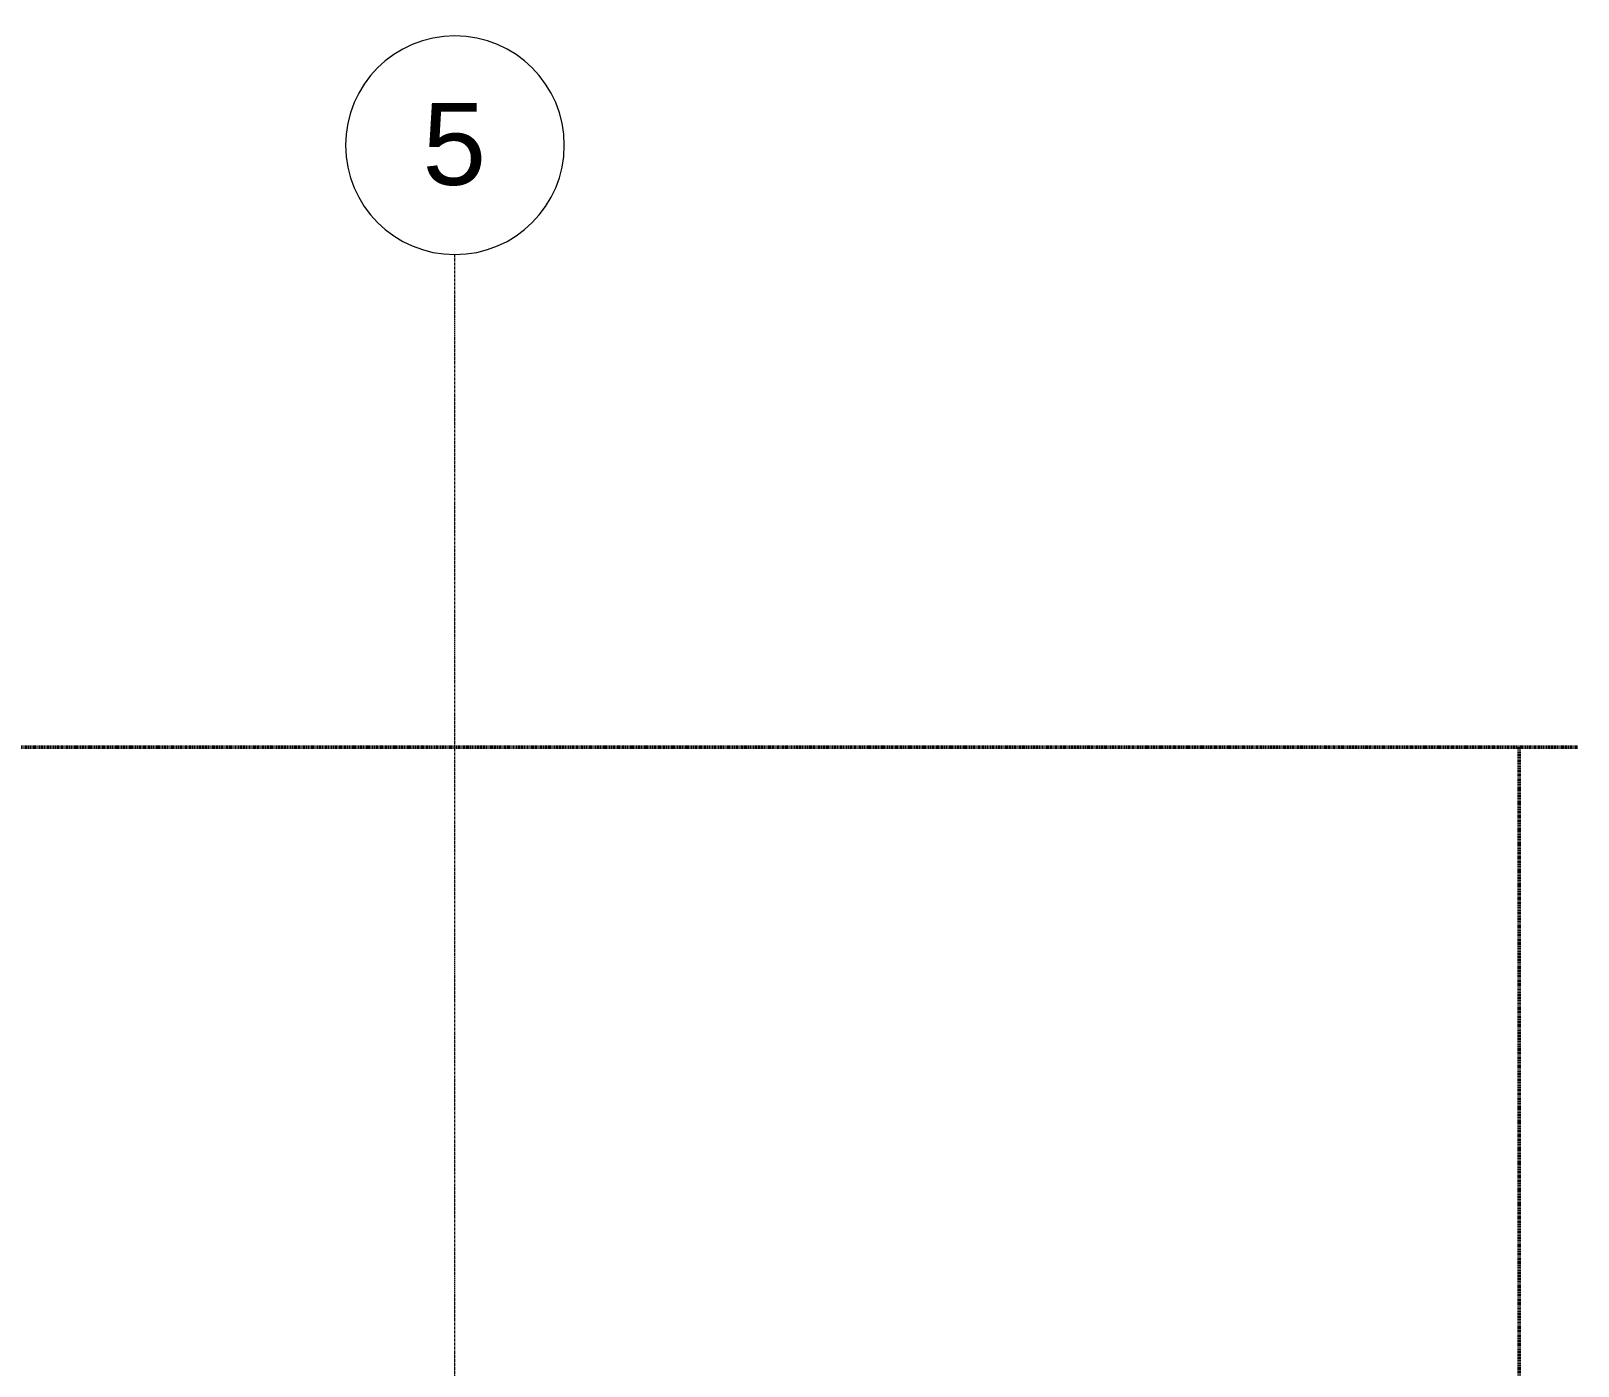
# Model space of a CAD drawing. Header units: inches. Extents: x -4218 to -1830, y 9767 to 12426.
# Drawn here: x -2266.3 to -1926.9, y 12132.9 to 12425.9 of the extents above; entities that cross this region are included whole.
import ezdxf

# ---------------------------------------------------------------- set-up
doc = ezdxf.new("R2010")
doc.units = ezdxf.units.IN
doc.header["$MEASUREMENT"] = 0
doc.linetypes.add('Double Dash 3_8_', pattern=[1, 0.375, -0.125, 0.125, -0.125, 0.125, -0.125])
doc.linetypes.add('Grid Line 1_2_', pattern=[0.875, 0.5, -0.125, 0.125, -0.125])
for name, color, linetype, lineweight in [('C-PROP-LINE', 91, 'Double Dash 3_8_', 50), ('S-GRID-1', 1, 'Grid Line 1_2_', 9), ('S-GRID-IDEN', 1, 'Continuous', 9)]:
    doc.layers.add(name, color=color, linetype=linetype, lineweight=lineweight)
doc.styles.add('Arial', font='arial.ttf', dxfattribs={"height": 18})

# ---------------------------------------------------------------- blocks, each defined once
blk = doc.blocks.new('Family - ___-1878357-BACKGROUND - RCP - 3RD FLOOR')
at = {"layer": 'C-PROP-LINE'}
blk.add_line((-3989.61, 12268.69), (-1926.87, 12268.69), dxfattribs=at)
blk = doc.blocks.new('Family - ___-2657144-BACKGROUND - RCP - 3RD FLOOR')
at = {"layer": 'C-PROP-LINE'}
blk.add_line((-1939.77, 12268.69), (-1939.77, 9828.62), dxfattribs=at)
blk = doc.blocks.new('Grid - Grid Head - Circle-50561-BACKGROUND - RCP - 3RD FLOOR')
at = {"layer": 'S-GRID-IDEN'}
for start, end in [(360, 180), (180, 360)]:
    blk.add_arc((0, 0), 0.25, start, end, dxfattribs=at)

msp = doc.modelspace()

# ---------------------------------------------------------------- linework, layer by layer
at = {"layer": 'S-GRID-1'}
msp.add_line((-2173.32, 9836.18), (-2173.32, 12376.81), dxfattribs=at)

# ---------------------------------------------------------------- block references
at = {"layer": 'C-PROP-LINE'}
for name in ['Family - ___-1878357-BACKGROUND - RCP - 3RD FLOOR', 'Family - ___-2657144-BACKGROUND - RCP - 3RD FLOOR']:
    msp.add_blockref(name, (0, 0), dxfattribs=at)
at = {"layer": 'S-GRID-IDEN', "xscale": 95.99999999999994, "yscale": 95.99999999999994, "zscale": 95.99999999999994}
msp.add_blockref('Grid - Grid Head - Circle-50561-BACKGROUND - RCP - 3RD FLOOR', (-2173.32, 12400.81), dxfattribs=at)

# ---------------------------------------------------------------- texts
at = {"layer": 'S-GRID-IDEN', "insert": (-2180.45, 12410.1), "char_height": 18, "width": 16.968, "attachment_point": 1, "style": 'Arial'}
msp.add_mtext('5', dxfattribs=at)

doc.saveas('drawing.dxf')
